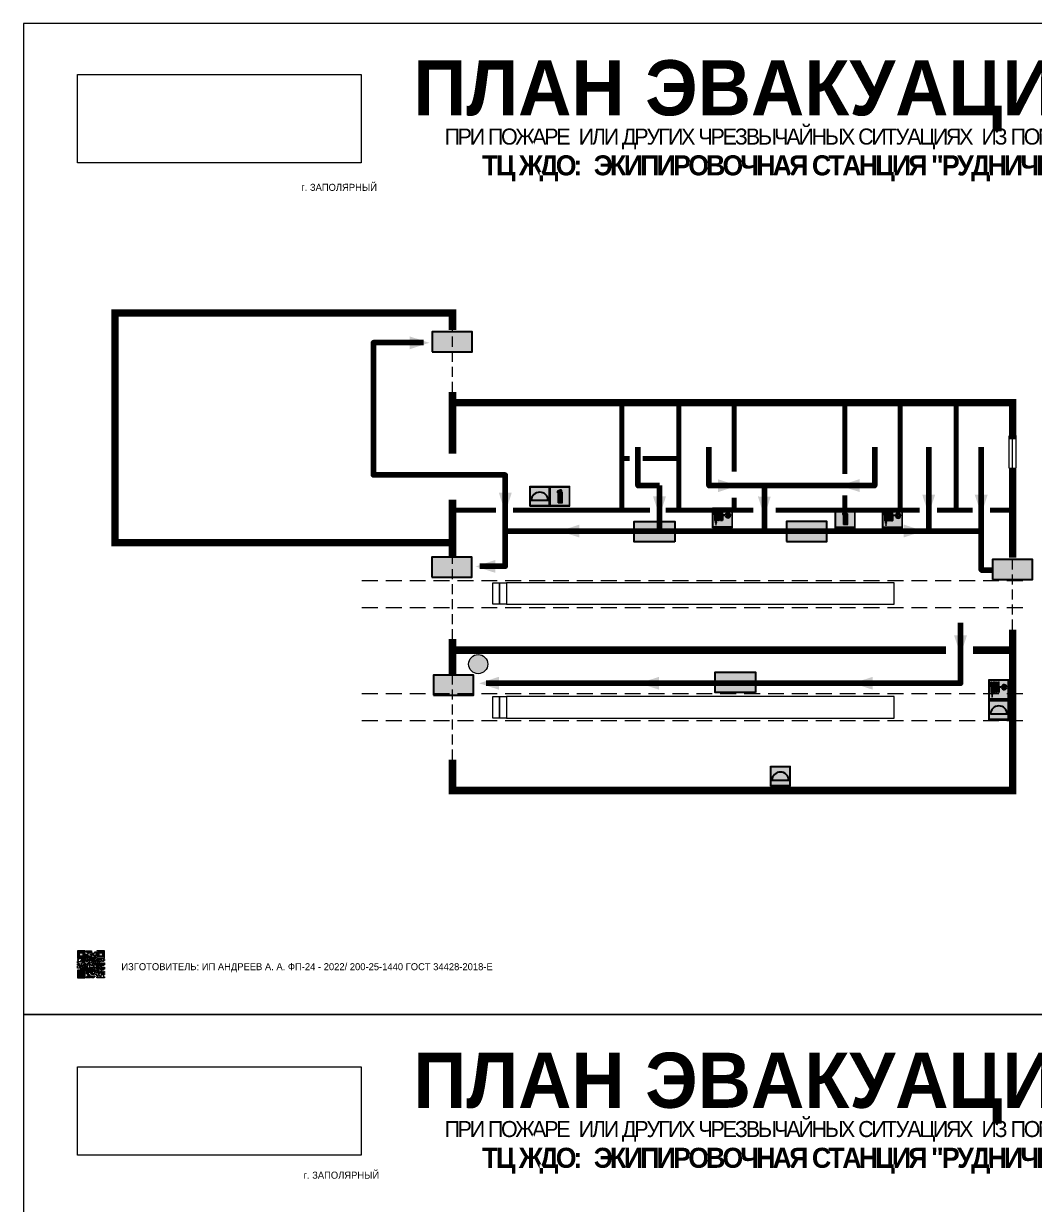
# Model space of a CAD drawing. Header units: millimetres. Extents: x 13114 to 67229, y 22859 to 38520.
# Drawn here: x 29816.3 to 30219.4, y 36269.4 to 36740.1 of the extents above; entities that cross this region are included whole.
import ezdxf

# ---------------------------------------------------------------- set-up
doc = ezdxf.new("R2010")
doc.units = ezdxf.units.MM
doc.linetypes.add('{ Wide Dash }', pattern=[12, 4, -2, 4, -2])
doc.linetypes.add('невидимая', pattern=[9.525, 6.35, -3.175])
doc.layers.add('План_Штампы', color=7, linetype='Continuous')
doc.styles.add('обычный', font='arial.ttf')
picture_1 = doc.add_image_def('image1.jpg', size_in_pixel=(337, 105))

# ---------------------------------------------------------------- blocks, each defined once
blk = doc.blocks.new('QR')
at = {"lineweight": 0}
h = blk.add_hatch(color=256, dxfattribs=at)
h.dxf.hatch_style = 1
h.paths.add_polyline_path([(9241.16, 2687.38), (9242.01, 2687.38), (9242.01, 2687.83), (9241.59, 2687.83), (9241.59, 2688.68), (9239.45, 2688.68), (9239.45, 2688.25), (9239.86, 2688.25), (9239.86, 2687.83), (9240.29, 2687.83), (9240.29, 2688.25), (9241.16, 2688.25), (9241.16, 2687.83), (9240.29, 2687.83), (9240.29, 2687.38), (9239.45, 2687.38), (9239.45, 2685.22), (9238.57, 2685.22), (9238.57, 2684.8), (9239.02, 2684.8), (9239.02, 2684.37), (9238.13, 2684.37), (9238.13, 2683.92), (9239.02, 2683.92), (9239.02, 2683.5), (9239.44, 2683.5), (9239.44, 2682.64), (9239.87, 2682.64), (9239.87, 2682.18), (9239.44, 2682.18), (9239.44, 2682.64), (9238.13, 2682.64), (9238.13, 2681.76), (9237.71, 2681.76), (9237.71, 2682.64), (9238.13, 2682.64), (9238.13, 2683.07), (9237.27, 2683.07), (9237.27, 2683.51), (9237.71, 2683.51), (9237.71, 2684.37), (9238.13, 2684.37), (9238.13, 2685.22), (9237.71, 2685.22), (9237.71, 2684.8), (9237.28, 2684.8), (9237.28, 2684.38), (9235.98, 2684.38), (9235.98, 2683.92), (9236.4, 2683.92), (9236.4, 2683.49), (9236.84, 2683.49), (9236.84, 2683.07), (9236.4, 2683.07), (9236.4, 2682.64), (9235.98, 2682.64), (9235.98, 2681.76), (9237.29, 2681.76), (9237.29, 2681.33), (9239.43, 2681.33), (9239.43, 2681.76), (9240.74, 2681.76), (9240.74, 2683.05), (9239.87, 2683.05), (9239.87, 2683.5), (9240.29, 2683.5), (9240.29, 2683.91), (9240.74, 2683.91), (9240.74, 2684.81), (9240.29, 2684.81), (9240.29, 2684.79), (9240.29, 2684.37), (9239.45, 2684.37), (9239.45, 2684.8), (9239.87, 2684.8), (9239.87, 2685.21), (9240.74, 2685.21), (9240.74, 2686.1), (9240.29, 2686.1), (9240.29, 2685.64), (9239.86, 2685.64), (9239.86, 2686.95), (9240.29, 2686.95), (9240.29, 2686.52), (9240.74, 2686.52), (9240.74, 2686.1), (9241.16, 2686.1), (9241.16, 2686.53), (9241.59, 2686.53), (9241.59, 2686.1), (9242.02, 2686.1), (9242.02, 2685.21), (9241.59, 2685.21), (9241.59, 2686.1), (9241.16, 2686.1), (9241.16, 2685.21), (9240.74, 2685.21), (9240.74, 2684.81), (9242.89, 2684.81), (9242.89, 2685.22), (9242.47, 2685.22), (9242.47, 2686.11), (9242.89, 2686.11), (9242.89, 2686.52), (9242.46, 2686.52), (9242.46, 2686.95), (9242.89, 2686.95), (9242.89, 2686.52), (9243.32, 2686.52), (9243.32, 2688.26), (9242.9, 2688.26), (9242.9, 2687.83), (9242.47, 2687.83), (9242.47, 2687.38), (9242.01, 2687.38), (9242.01, 2686.94), (9241.16, 2686.94)])
h.paths.add_polyline_path([(9239.02, 2682.18), (9239.02, 2681.76), (9238.54, 2681.76), (9238.54, 2682.18)], flags=16)
h.paths.add_polyline_path([(9237.27, 2682.65), (9237.27, 2682.19), (9236.83, 2682.19), (9236.83, 2682.65)], flags=16)
h = blk.add_hatch(color=256, dxfattribs=at)
h.dxf.hatch_style = 1
h.paths.add_polyline_path([(9238.15, 2687.83), (9236.83, 2687.83), (9236.83, 2686.52), (9238.15, 2686.52)], flags=0)
h.paths.add_polyline_path([(9239.01, 2685.65), (9239.01, 2688.68), (9235.98, 2688.68), (9235.98, 2685.65)])
h.paths.add_polyline_path([(9236.41, 2686.1), (9236.41, 2688.26), (9238.56, 2688.26), (9238.56, 2686.1)], flags=16)
h.paths.add_polyline_path([(9236.83, 2686.52), (9236.83, 2687.83), (9238.15, 2687.83), (9238.15, 2686.52)], flags=0)
h = blk.add_hatch(color=256, dxfattribs=at)
h.dxf.hatch_style = 1
h.paths.add_polyline_path([(9238.15, 2686.52), (9238.15, 2687.83), (9236.83, 2687.83), (9236.83, 2686.52)])
h.paths.add_polyline_path([(9245.91, 2686.52), (9245.91, 2687.83), (9244.59, 2687.83), (9244.59, 2686.52)], flags=0)
h.paths.add_polyline_path([(9246.77, 2685.65), (9246.77, 2688.68), (9243.74, 2688.68), (9243.74, 2685.65)])
h.paths.add_polyline_path([(9244.17, 2686.1), (9244.17, 2688.26), (9246.32, 2688.26), (9246.32, 2686.1)], flags=16)
h.paths.add_polyline_path([(9244.59, 2686.52), (9244.59, 2687.83), (9245.91, 2687.83), (9245.91, 2686.52)], flags=0)
h = blk.add_hatch(color=256, dxfattribs=at)
h.dxf.hatch_style = 1
h.paths.add_polyline_path([(9240.75, 2681.76), (9240.75, 2681.35), (9241.17, 2681.35), (9241.17, 2681.76)])
h.paths.add_polyline_path([(9241.6, 2682.18), (9241.17, 2682.18), (9241.17, 2681.76), (9241.6, 2681.76)])
h.paths.add_polyline_path([(9242.47, 2681.34), (9242.47, 2682.19), (9242.02, 2682.19), (9242.02, 2681.76), (9241.6, 2681.76), (9241.6, 2681.34)])
h.paths.add_polyline_path([(9239.87, 2678.3), (9239.44, 2678.3), (9239.44, 2677.89), (9241.17, 2677.89), (9241.17, 2678.3), (9240.28, 2678.3), (9240.28, 2678.73), (9239.87, 2678.73)])
h.paths.add_polyline_path([(9240.75, 2678.73), (9240.75, 2679.19), (9240.28, 2679.19), (9240.28, 2678.73)])
h.paths.add_polyline_path([(9241.6, 2678.73), (9241.17, 2678.73), (9241.17, 2678.3), (9241.6, 2678.3)])
h.paths.add_polyline_path([(9242.02, 2678.3), (9241.6, 2678.3), (9241.6, 2677.89), (9242.48, 2677.89), (9242.48, 2678.31), (9242.9, 2678.31), (9242.9, 2678.73), (9242.02, 2678.73)])
h.paths.add_polyline_path([(9246.36, 2684.37), (9246.36, 2684.79), (9245.93, 2684.79), (9245.93, 2684.37)])
h.paths.add_polyline_path([(9246.78, 2685.2), (9246.36, 2685.2), (9246.36, 2684.79), (9246.78, 2684.79)])
h.paths.add_polyline_path([(9245.91, 2687.83), (9244.59, 2687.83), (9244.59, 2686.52), (9245.91, 2686.52)])
h = blk.add_hatch(color=256, dxfattribs=at)
h.dxf.hatch_style = 1
h.paths.add_polyline_path([(9243.32, 2686.11), (9242.89, 2686.11), (9242.89, 2685.64), (9243.32, 2685.64)])
h.paths.add_polyline_path([(9239.02, 2683.07), (9239.02, 2683.5), (9238.56, 2683.5), (9238.56, 2683.07)])
h.paths.add_polyline_path([(9236.4, 2684.8), (9236.4, 2685.22), (9235.98, 2685.22), (9235.98, 2684.8)])
h.paths.add_polyline_path([(9236.4, 2683.07), (9236.4, 2683.49), (9235.98, 2683.49), (9235.98, 2683.07)])
h = blk.add_hatch(color=256, dxfattribs=at)
h.dxf.hatch_style = 1
h.paths.add_polyline_path([(9243.32, 2682.64), (9243.32, 2683.07), (9244.62, 2683.07), (9244.62, 2684.37), (9243.74, 2684.37), (9243.74, 2684.8), (9244.62, 2684.8), (9244.62, 2684.37), (9245.48, 2684.37), (9245.48, 2685.22), (9243.32, 2685.22), (9243.32, 2683.5), (9242.89, 2683.5), (9242.89, 2683.06), (9242.01, 2683.06), (9242.01, 2683.91), (9242.47, 2683.91), (9242.47, 2683.5), (9242.89, 2683.5), (9242.89, 2684.38), (9241.59, 2684.38), (9241.59, 2683.91), (9240.74, 2683.91), (9240.74, 2683.05), (9241.59, 2683.05), (9241.59, 2682.64), (9242.47, 2682.64), (9242.47, 2682.19), (9242.91, 2682.19), (9242.91, 2681.34), (9242.48, 2681.34), (9242.48, 2680.91), (9242.91, 2680.91), (9242.91, 2679.17), (9243.75, 2679.17), (9243.75, 2678.73), (9244.2, 2678.73), (9244.2, 2678.3), (9243.75, 2678.3), (9243.75, 2677.88), (9246.78, 2677.88), (9246.78, 2678.3), (9246.35, 2678.3), (9246.35, 2679.19), (9245.48, 2679.19), (9245.48, 2678.31), (9245.05, 2678.31), (9245.05, 2678.73), (9244.62, 2678.73), (9244.62, 2679.19), (9244.2, 2679.19), (9244.2, 2679.61), (9245.05, 2679.61), (9245.05, 2680.46), (9245.48, 2680.46), (9245.48, 2681.34), (9245.04, 2681.34), (9245.04, 2681.76), (9244.63, 2681.76), (9244.63, 2682.19), (9244.21, 2682.19), (9244.21, 2681.76), (9243.32, 2681.76), (9243.32, 2682.19), (9244.21, 2682.19), (9244.21, 2682.64)])
h.paths.add_polyline_path([(9243.75, 2683.49), (9243.75, 2683.92), (9244.21, 2683.92), (9244.21, 2683.49)], flags=16)
h.paths.add_polyline_path([(9243.32, 2681.34), (9244.63, 2681.34), (9244.63, 2680.04), (9243.32, 2680.04)], flags=16)
h.paths.add_polyline_path([(9243.76, 2680.89), (9244.18, 2680.89), (9244.18, 2680.48), (9243.76, 2680.48)], flags=0)
h = blk.add_hatch(color=256, dxfattribs=at)
h.dxf.hatch_style = 1
h.paths.add_polyline_path([(9246.36, 2683.07), (9246.78, 2683.07), (9246.78, 2683.92), (9246.36, 2683.92), (9246.36, 2683.49), (9245.92, 2683.49), (9245.92, 2683.92), (9245.06, 2683.92), (9245.06, 2683.49), (9245.48, 2683.49), (9245.48, 2683.07), (9244.62, 2683.07), (9244.62, 2682.65), (9245.05, 2682.65), (9245.05, 2682.18), (9245.48, 2682.18), (9245.48, 2682.65), (9246.36, 2682.65)])
h.paths.add_polyline_path([(9246.78, 2682.18), (9246.36, 2682.18), (9246.36, 2681.75), (9245.92, 2681.75), (9245.92, 2682.18), (9245.48, 2682.18), (9245.48, 2681.34), (9245.48, 2681.34), (9245.94, 2681.34), (9245.94, 2680.91), (9246.36, 2680.91), (9246.36, 2681.34), (9246.78, 2681.34)])
h = blk.add_hatch(color=256, dxfattribs=at)
h.dxf.hatch_style = 1
h.paths.add_polyline_path([(9235.98, 2680.9), (9235.98, 2677.86), (9239.02, 2677.86), (9239.02, 2680.9)])
h.paths.add_polyline_path([(9238.57, 2680.48), (9238.57, 2678.32), (9236.41, 2678.32), (9236.41, 2680.48)], flags=16)
h.paths.add_polyline_path([(9238.15, 2680.05), (9238.15, 2678.74), (9236.83, 2678.74), (9236.83, 2680.05)], flags=0)
h = blk.add_hatch(color=256, dxfattribs=at)
h.dxf.hatch_style = 1
h.paths.add_polyline_path([(9238.15, 2680.05), (9236.83, 2680.05), (9236.83, 2678.74), (9238.15, 2678.74)])
h = blk.add_hatch(color=256, dxfattribs=at)
h.dxf.hatch_style = 1
h.paths.add_polyline_path([(9242.02, 2680.46), (9242.48, 2680.46), (9242.48, 2680.91), (9241.58, 2680.91), (9241.58, 2681.35), (9241.17, 2681.35), (9241.17, 2680.91), (9240.75, 2680.91), (9240.75, 2681.33), (9239.43, 2681.33), (9239.43, 2680.46), (9239.86, 2680.46), (9239.86, 2680.92), (9240.3, 2680.92), (9240.3, 2680.46), (9239.86, 2680.46), (9239.86, 2680.04), (9239.44, 2680.04), (9239.44, 2679.62), (9239.86, 2679.62), (9239.86, 2679.19), (9240.29, 2679.19), (9240.29, 2680.03), (9241.18, 2680.03), (9241.18, 2680.47), (9241.6, 2680.47), (9241.6, 2680.03), (9241.18, 2680.03), (9241.18, 2679.61), (9241.6, 2679.61), (9241.6, 2679.19), (9242.47, 2679.19), (9242.47, 2679.6), (9242.02, 2679.6)])
h = blk.add_hatch(color=256, dxfattribs=at)
h.dxf.hatch_style = 1
h.paths.add_polyline_path([(9244.18, 2680.48), (9244.18, 2680.89), (9243.76, 2680.89), (9243.76, 2680.48)])
h = blk.add_hatch(color=256, dxfattribs=at)
h.dxf.hatch_style = 1
h.paths.add_polyline_path([(9245.93, 2680.04), (9245.93, 2680.46), (9245.48, 2680.46), (9245.48, 2679.62), (9246.35, 2679.62), (9246.35, 2680.04)])
h.paths.add_polyline_path([(9246.78, 2680.04), (9246.78, 2680.46), (9246.35, 2680.46), (9246.35, 2680.04)])
h.paths.add_polyline_path([(9246.78, 2679.18), (9246.78, 2679.62), (9246.35, 2679.62), (9246.35, 2679.18)])
for points in [[(9237.71, 2685.22), (9238.13, 2685.22), (9238.13, 2684.37), (9237.71, 2684.37), (9237.71, 2683.51), (9237.27, 2683.51), (9237.27, 2683.07), (9238.13, 2683.07), (9238.13, 2682.64), (9237.71, 2682.64), (9237.71, 2681.76), (9238.13, 2681.76), (9238.13, 2682.64), (9239.44, 2682.64), (9239.44, 2683.5), (9239.02, 2683.5), (9239.02, 2683.07), (9238.56, 2683.07), (9238.56, 2683.5), (9239.02, 2683.5), (9239.02, 2683.92), (9238.13, 2683.92), (9238.13, 2684.37), (9239.02, 2684.37), (9239.02, 2684.8), (9238.57, 2684.8), (9238.57, 2685.22), (9239.45, 2685.22), (9239.45, 2687.38), (9240.29, 2687.38), (9240.29, 2687.83), (9239.86, 2687.83), (9239.86, 2688.25), (9239.45, 2688.25), (9239.45, 2688.68), (9241.59, 2688.68), (9241.59, 2687.83), (9242.01, 2687.83), (9242.01, 2687.38), (9242.47, 2687.38), (9242.47, 2687.83), (9242.9, 2687.83), (9242.9, 2688.26), (9243.32, 2688.26), (9243.32, 2686.52), (9242.89, 2686.52), (9242.89, 2686.11), (9243.32, 2686.11), (9243.32, 2685.64), (9242.89, 2685.64), (9242.89, 2686.11), (9242.47, 2686.11), (9242.47, 2685.22), (9242.89, 2685.22), (9242.89, 2684.81), (9240.74, 2684.81), (9240.74, 2683.91), (9241.59, 2683.91), (9241.59, 2684.38), (9242.89, 2684.38), (9242.89, 2683.5), (9242.47, 2683.5), (9242.47, 2683.91), (9242.01, 2683.91), (9242.01, 2683.06), (9242.89, 2683.06), (9242.89, 2683.5), (9243.32, 2683.5), (9243.32, 2685.22), (9245.48, 2685.22), (9245.48, 2684.37), (9244.62, 2684.37), (9244.62, 2683.07), (9245.48, 2683.07), (9245.48, 2683.49), (9245.06, 2683.49), (9245.06, 2683.92), (9245.92, 2683.92), (9245.92, 2683.49), (9246.36, 2683.49), (9246.36, 2683.92), (9246.78, 2683.92), (9246.78, 2683.07), (9246.36, 2683.07), (9246.36, 2682.65), (9245.48, 2682.65), (9245.48, 2682.18), (9245.92, 2682.18), (9245.92, 2681.75), (9246.36, 2681.75), (9246.36, 2682.18), (9246.78, 2682.18), (9246.78, 2681.34), (9246.36, 2681.34), (9246.36, 2680.91), (9245.94, 2680.91), (9245.94, 2681.34), (9245.48, 2681.34), (9245.48, 2680.46), (9245.93, 2680.46), (9245.93, 2680.04), (9246.35, 2680.04), (9246.35, 2680.46), (9246.78, 2680.46), (9246.78, 2680.04), (9246.78, 2680.04), (9246.35, 2680.04), (9246.35, 2679.62), (9246.78, 2679.62), (9246.78, 2679.18), (9246.35, 2679.18), (9246.35, 2678.3), (9246.78, 2678.3), (9246.78, 2677.88), (9243.75, 2677.88), (9243.75, 2678.3), (9244.2, 2678.3), (9244.2, 2678.73), (9243.75, 2678.73), (9243.75, 2679.17), (9242.91, 2679.17), (9242.91, 2680.91), (9242.48, 2680.91), (9242.48, 2680.46), (9242.02, 2680.46), (9242.02, 2679.6), (9242.47, 2679.6), (9242.47, 2679.19), (9241.6, 2679.19), (9241.6, 2679.61), (9241.18, 2679.61), (9241.18, 2680.03), (9240.29, 2680.03), (9240.29, 2679.19), (9240.75, 2679.19), (9240.75, 2678.73), (9240.28, 2678.73), (9240.28, 2678.3), (9241.17, 2678.3), (9241.17, 2678.73), (9241.6, 2678.73), (9241.6, 2678.3), (9242.02, 2678.3), (9242.02, 2678.73), (9242.9, 2678.73), (9242.9, 2678.31), (9242.48, 2678.31), (9242.48, 2677.89), (9241.6, 2677.89), (9241.6, 2678.3), (9241.17, 2678.3), (9241.17, 2677.89), (9239.44, 2677.89), (9239.44, 2678.3), (9239.87, 2678.3), (9239.87, 2678.73), (9240.28, 2678.73), (9240.28, 2679.19), (9240.29, 2679.19), (9239.86, 2679.19), (9239.86, 2679.62), (9239.44, 2679.62), (9239.44, 2680.04), (9239.86, 2680.04), (9239.86, 2680.46), (9239.43, 2680.46), (9239.43, 2681.33), (9237.29, 2681.33), (9237.29, 2681.76), (9235.98, 2681.76), (9235.98, 2682.64), (9236.4, 2682.64), (9236.4, 2683.07), (9235.98, 2683.07), (9235.98, 2683.49), (9236.4, 2683.49), (9236.4, 2683.92), (9235.98, 2683.92), (9235.98, 2684.38), (9237.28, 2684.38), (9237.28, 2684.8), (9237.71, 2684.8), (9237.71, 2685.22), (9237.92, 2685.22)], [(9240.74, 2683.05), (9240.74, 2681.76), (9239.43, 2681.76), (9239.43, 2681.33), (9240.75, 2681.33), (9240.75, 2681.35), (9240.75, 2680.91), (9241.17, 2680.91), (9241.17, 2681.35), (9241.58, 2681.35), (9241.58, 2680.91), (9242.48, 2680.91), (9242.48, 2681.34), (9242.91, 2681.34), (9242.91, 2682.19), (9242.47, 2682.19), (9242.47, 2682.64), (9241.59, 2682.64), (9241.59, 2683.05), (9240.74, 2683.05)], [(9240.74, 2685.21), (9239.87, 2685.21), (9239.87, 2684.8), (9239.45, 2684.8), (9239.45, 2684.37), (9240.29, 2684.37), (9240.29, 2684.79), (9240.29, 2684.81), (9240.74, 2684.81), (9240.74, 2685.21), (9239.87, 2685.21)], [(9240.74, 2686.1), (9240.74, 2686.52), (9240.29, 2686.52), (9240.29, 2686.95), (9239.86, 2686.95), (9239.86, 2685.64), (9240.29, 2685.64), (9240.29, 2686.1), (9240.74, 2686.1), (9240.74, 2686.52)], [(9240.74, 2683.91), (9240.29, 2683.91), (9240.29, 2683.5), (9239.87, 2683.5), (9239.87, 2683.05), (9240.74, 2683.05), (9240.74, 2683.91)], [(9244.62, 2683.07), (9243.32, 2683.07), (9243.32, 2682.64), (9244.21, 2682.64), (9244.21, 2682.19), (9243.32, 2682.19), (9243.32, 2681.76), (9244.21, 2681.76), (9244.21, 2682.19), (9244.63, 2682.19), (9244.63, 2681.76), (9245.04, 2681.76), (9245.04, 2681.34), (9245.48, 2681.34)], [(9244.62, 2684.37), (9244.62, 2684.8), (9243.74, 2684.8), (9243.74, 2684.37), (9244.62, 2684.37)], [(9245.48, 2682.18), (9245.05, 2682.18), (9245.05, 2682.65), (9244.62, 2682.65), (9244.62, 2683.07)], [(9239.86, 2680.46), (9239.86, 2680.92), (9240.3, 2680.92), (9240.3, 2680.46), (9239.86, 2680.46)], [(9241.6, 2681.76), (9242.02, 2681.76), (9242.02, 2682.19), (9242.47, 2682.19), (9242.47, 2681.34), (9241.6, 2681.34), (9241.6, 2681.76)], [(9245.48, 2680.46), (9245.05, 2680.46), (9245.05, 2679.61), (9244.2, 2679.61), (9244.2, 2679.19), (9244.62, 2679.19), (9244.62, 2678.73), (9245.05, 2678.73), (9245.05, 2678.31), (9245.48, 2678.31), (9245.48, 2679.19), (9246.35, 2679.19), (9246.35, 2679.07)], [(9245.48, 2682.18), (9245.48, 2681.34)], [(9246.35, 2679.62), (9245.48, 2679.62), (9245.48, 2680.46)], [(9245.48, 2680.46), (9245.48, 2679.62), (9246.35, 2679.62), (9246.35, 2680.04), (9245.93, 2680.04), (9245.93, 2680.46), (9245.48, 2680.46), (9245.48, 2679.62)], [(9246.35, 2679.62), (9246.35, 2679.18)]]:
    blk.add_lwpolyline(points, dxfattribs=at)
for points in [[(9235.98, 2685.65), (9239.01, 2685.65), (9239.01, 2688.68), (9235.98, 2688.68)], [(9236.41, 2688.26), (9238.56, 2688.26), (9238.56, 2686.1), (9236.41, 2686.1)], [(9236.83, 2687.83), (9238.15, 2687.83), (9238.15, 2686.52), (9236.83, 2686.52)], [(9240.29, 2687.83), (9241.16, 2687.83), (9241.16, 2688.25), (9240.29, 2688.25)], [(9240.29, 2688.25), (9241.16, 2688.25), (9241.16, 2687.83), (9240.29, 2687.83)], [(9243.74, 2685.65), (9246.77, 2685.65), (9246.77, 2688.68), (9243.74, 2688.68)], [(9244.17, 2688.26), (9246.32, 2688.26), (9246.32, 2686.1), (9244.17, 2686.1)], [(9244.59, 2687.83), (9245.91, 2687.83), (9245.91, 2686.52), (9244.59, 2686.52)], [(9235.98, 2684.8), (9236.4, 2684.8), (9236.4, 2685.22), (9235.98, 2685.22)], [(9236.4, 2683.07), (9236.84, 2683.07), (9236.84, 2683.49), (9236.4, 2683.49)], [(9241.16, 2686.1), (9240.74, 2686.1), (9240.74, 2685.21), (9241.16, 2685.21)], [(9242.01, 2687.38), (9241.16, 2687.38), (9241.16, 2686.94), (9242.01, 2686.94)], [(9241.16, 2687.38), (9242.01, 2687.38), (9242.01, 2686.94), (9241.16, 2686.94)], [(9241.16, 2686.53), (9241.59, 2686.53), (9241.59, 2686.1), (9241.16, 2686.1)], [(9241.59, 2686.1), (9242.02, 2686.1), (9242.02, 2685.21), (9241.59, 2685.21)], [(9242.89, 2686.52), (9242.46, 2686.52), (9242.46, 2686.95), (9242.89, 2686.95)], [(9243.75, 2683.92), (9244.21, 2683.92), (9244.21, 2683.49), (9243.75, 2683.49)], [(9245.93, 2684.79), (9246.36, 2684.79), (9246.36, 2684.37), (9245.93, 2684.37)], [(9246.36, 2685.2), (9246.78, 2685.2), (9246.78, 2684.79), (9246.36, 2684.79)], [(9235.98, 2677.86), (9239.02, 2677.86), (9239.02, 2680.9), (9235.98, 2680.9)], [(9236.41, 2680.48), (9238.57, 2680.48), (9238.57, 2678.32), (9236.41, 2678.32)], [(9236.83, 2682.19), (9237.27, 2682.19), (9237.27, 2682.65), (9236.83, 2682.65)], [(9236.83, 2680.05), (9238.15, 2680.05), (9238.15, 2678.74), (9236.83, 2678.74)], [(9238.54, 2682.18), (9239.02, 2682.18), (9239.02, 2681.76), (9238.54, 2681.76)], [(9239.44, 2682.64), (9239.87, 2682.64), (9239.87, 2682.18), (9239.44, 2682.18)], [(9240.75, 2681.76), (9241.17, 2681.76), (9241.17, 2681.35), (9240.75, 2681.35)], [(9241.17, 2682.18), (9241.6, 2682.18), (9241.6, 2681.76), (9241.17, 2681.76)], [(9241.18, 2680.03), (9241.6, 2680.03), (9241.6, 2680.47), (9241.18, 2680.47)], [(9243.32, 2680.04), (9244.63, 2680.04), (9244.63, 2681.34), (9243.32, 2681.34)], [(9243.76, 2680.89), (9244.18, 2680.89), (9244.18, 2680.48), (9243.76, 2680.48)]]:
    blk.add_lwpolyline(points, close=True, dxfattribs=at)
blk = doc.blocks.new('A$C7B4425F7')
at = {"true_color": 0xffffff}
blk.add_hatch(color=7, dxfattribs=at).paths.add_polyline_path([(0, 0), (-16, 0), (-16, -8), (0, -8)])
h = blk.add_hatch(color=126)
h.paths.add_polyline_path([(-0.2, -0.2), (-15.8, -0.2), (-15.8, -7.8), (-0.2, -7.8)])
h.paths.add_polyline_path([(-11.76, -2.03), (-11.76, -3.66), (-11.17, -3.66, -0.568275), (-11.17, -6.18), (-12.58, -6.18), (-12.58, -2.03)], flags=16)
h.paths.add_polyline_path([(-13.33, -4.12, -0.495768), (-13.59, -6.18), (-15.03, -6.18), (-15.03, -2.03), (-13.59, -2.03, -0.487973)], flags=16)
h.paths.add_polyline_path([(-10.25, -2.03), (-9.48, -2.03), (-9.48, -6.18), (-10.25, -6.18)], flags=16)
h.paths.add_polyline_path([(-13.84, -3.69), (-14.24, -3.69), (-14.24, -3.03), (-13.9, -3.03, -0.692621)], flags=0)
h.paths.add_polyline_path([(-9.15, -2.03), (-8.4, -2.03), (-8.04, -3.07), (-7.68, -2.03), (-6.93, -2.03), (-7.64, -4.1), (-6.93, -6.18), (-7.68, -6.18), (-8.04, -5.14), (-8.4, -6.18), (-9.15, -6.18), (-8.44, -4.1)], flags=16)
h.paths.add_polyline_path([(-11.76, -4.46), (-11.42, -4.46, -0.692621), (-11.36, -5.12), (-11.76, -5.12)], flags=0)
h.paths.add_polyline_path([(-13.9, -5.2), (-14.24, -5.2), (-14.24, -4.55), (-13.84, -4.55, -0.708038)], flags=0)
edge = h.paths.add_edge_path(flags=16)
edge.add_ellipse((-5.51, -4.08), major_axis=(0, 2.05), ratio=0.586184, start_angle=0, end_angle=360)
edge = h.paths.add_edge_path(flags=0)
edge.add_ellipse((-5.51, -4.08), major_axis=(0, 1.14), ratio=0.454828, start_angle=0, end_angle=360)
h.paths.add_polyline_path([(-4.13, -4.96, 0.377264), (-3.48, -4.52, 0.0555), (-3.16, -2.03), (-1.66, -2.03), (-1.66, -4.96), (-0.96, -4.96), (-0.96, -7.01), (-1.75, -7.01), (-1.75, -6.18), (-3.3, -6.18), (-3.3, -7.02), (-4.13, -7.02)], flags=16)
h.paths.add_polyline_path([(-2.73, -2.91), (-2.28, -2.91), (-2.28, -4.96), (-3.05, -4.96, 0.079136)], flags=0)
at = {"color": 126}
blk.add_lwpolyline([(-16, -8), (0, -8), (0, 0), (-16, 0)], close=True, dxfattribs=at)
blk = doc.blocks.new('A$C32E8229D')
at = {"true_color": 0xffffff}
blk.add_hatch(color=7, dxfattribs=at).paths.add_polyline_path([(0, 0), (0, -8), (16, -8), (16, 0)])
h = blk.add_hatch(color=126)
h.paths.add_polyline_path([(0.2, -0.2), (15.8, -0.2), (15.8, -7.8), (0.2, -7.8)])
h.paths.add_polyline_path([(13.49, -2.05), (12.08, -2.05), (11.37, -2.63, 0.162397), (11.29, -2.84), (11.29, -3.63), (10.35, -3.63), (10.35, -4.05), (11.68, -4.05), (11.68, -3.48), (12.26, -4.28), (11.29, -5.1), (11.29, -6.78), (11.85, -6.78), (11.85, -5.44), (12.8, -4.64), (12.8, -5.94), (14.46, -5.94), (14.46, -5.39), (13.45, -5.39), (13.45, -3.97), (12.46, -2.59), (13.15, -2.59), (13.69, -3.34), (14.18, -3)], flags=16)
h.paths.add_polyline_path([(10.74, -1.82, 1), (11.8, -1.82, 1)], flags=16)
h.paths.add_polyline_path([(9.39, -3.59), (5.99, -3.59), (6.56, -3.03), (5.91, -3.03), (5.1, -3.83), (5.91, -4.64), (6.56, -4.64), (5.99, -4.09), (9.39, -4.09)], flags=16)
h.paths.add_polyline_path([(4.29, -1.08), (1.72, -1.08), (1.72, -6.6), (4.29, -6.6)], flags=16)
at = {"color": 126}
blk.add_lwpolyline([(16, -8), (0, -8), (0, 0), (16, 0)], close=True, dxfattribs=at)
blk = doc.blocks.new('A$C1E1F2D43')
at = {"true_color": 0xffffff}
blk.add_hatch(color=7, dxfattribs=at).paths.add_polyline_path([(8, 0), (0, 0), (0, -8), (8, -8)])
h = blk.add_hatch(color=242)
h.paths.add_polyline_path([(0.32, -0.32), (0.32, -7.68), (7.68, -7.68), (7.68, -0.32)])
h.paths.add_polyline_path([(7.35, -5.71), (0.65, -5.71, -1)], flags=16)
at = {"color": 242, "lineweight": 5}
for p, q in [((0, 0), (8, 0)), ((0, -8), (0, 0)), ((0, 0), (8, 0)), ((8, -8), (8, 0)), ((0, -8), (8, -8))]:
    blk.add_line(p, q, dxfattribs=at)
at = {"color": 242}
blk.add_line((7.35, -5.71), (0.65, -5.71), dxfattribs=at)
at = {"color": 242, "lineweight": 5}
blk.add_lwpolyline([(0.32, -0.32), (7.68, -0.32), (7.68, -7.68), (0.32, -7.68)], close=True, dxfattribs=at)
at = {"color": 242}
blk.add_arc((4, -5.71), 3.35, 0, 180, dxfattribs=at)
blk = doc.blocks.new('A$C3AD82952')
at = {"true_color": 0xf5f5ff}
h = blk.add_hatch(color=7, dxfattribs=at)
h.dxf.hatch_style = 1
h.paths.add_polyline_path([(8.21, 8.73, 0.414214), (7.89, 9.05), (7.22, 9.05), (7.22, 9.92), (7.59, 9.92, 1), (7.57, 10.36), (7.22, 10.36), (7.22, 10.6), (6.43, 10.6), (6.43, 10.36), (6.01, 10.36), (4.74, 9.59), (4.74, 8.69), (4.98, 8.73), (4.98, 9.26), (6.12, 9.91), (6.43, 9.91), (6.43, 9.05), (5.76, 9.05, 0.414214), (5.44, 8.73), (5.44, 2.2), (8.21, 2.2)], flags=0)
h.paths.add_polyline_path([(12.8, 12.8), (0, 12.8), (0, 0), (12.8, 0)])
h.paths.add_polyline_path([(0.51, 12.29), (12.29, 12.29), (12.29, 0.51), (0.51, 0.51)], flags=16)
h.paths.add_polyline_path([(4.74, 9.59), (6.01, 10.36), (6.43, 10.36), (6.43, 10.6), (7.22, 10.6), (7.22, 10.36), (7.59, 10.36, -0.94586), (7.59, 9.92), (7.22, 9.92), (7.22, 9.05), (7.89, 9.05, -0.414214), (8.21, 8.73), (8.21, 2.2), (5.44, 2.2), (5.44, 8.73, -0.414214), (5.76, 9.05), (6.43, 9.05), (6.43, 9.91), (6.12, 9.91), (4.98, 9.26), (4.98, 8.73), (4.74, 8.69)], flags=0)
h = blk.add_hatch(color=242)
h.dxf.hatch_style = 1
h.paths.add_polyline_path([(12.29, 12.29), (0.51, 12.29), (0.51, 0.51), (12.29, 0.51)])
h.paths.add_polyline_path([(4.74, 8.69), (4.74, 9.59), (6.01, 10.36), (6.43, 10.36), (6.43, 10.6), (7.22, 10.6), (7.22, 10.36), (7.59, 10.36, -0.94586), (7.59, 9.92), (7.22, 9.92), (7.22, 9.05), (7.89, 9.05, -0.414214), (8.21, 8.73), (8.21, 2.2), (5.44, 2.2), (5.44, 8.73, -0.414214), (5.76, 9.05), (6.43, 9.05), (6.43, 9.91), (6.12, 9.91), (4.98, 9.26), (4.98, 8.73)], flags=16)
h = blk.add_hatch(color=7, dxfattribs=at)
h.dxf.hatch_style = 1
h.paths.add_polyline_path([(8.21, 8.73, 0.414214), (7.89, 9.05), (7.22, 9.05), (7.22, 9.92), (7.59, 9.92, 1), (7.57, 10.36), (7.22, 10.36), (7.22, 10.6), (6.43, 10.6), (6.43, 10.36), (6.01, 10.36), (4.74, 9.59), (4.74, 8.69), (4.98, 8.73), (4.98, 9.26), (6.12, 9.91), (6.43, 9.91), (6.43, 9.05), (5.76, 9.05, 0.414214), (5.44, 8.73), (5.44, 2.2), (8.21, 2.2)])
at = {"color": 242, "lineweight": 5}
for p, q in [((0, 0), (0, 12.8)), ((0, 12.8), (12.8, 12.8)), ((6.01, 10.36), (4.74, 9.59)), ((4.74, 9.59), (4.74, 8.69)), ((4.74, 8.69), (4.98, 8.73)), ((4.98, 9.26), (6.12, 9.91)), ((4.98, 8.73), (4.98, 9.26)), ((5.44, 2.2), (5.44, 8.73)), ((5.76, 9.05), (6.43, 9.05)), ((6.01, 10.36), (6.43, 10.36)), ((6.12, 9.91), (6.43, 9.91)), ((7.22, 10.6), (6.43, 10.6)), ((6.43, 10.6), (6.43, 10.36)), ((6.43, 9.91), (6.43, 9.05)), ((7.22, 10.36), (7.22, 10.6)), ((7.59, 10.36), (7.22, 10.36)), ((7.22, 9.05), (7.22, 9.92)), ((7.59, 9.92), (7.22, 9.92)), ((7.89, 9.05), (7.22, 9.05)), ((8.21, 2.2), (8.21, 8.73)), ((12.8, 0), (12.8, 12.8)), ((0, 0), (12.8, 0)), ((5.44, 2.2), (8.21, 2.2))]:
    blk.add_line(p, q, dxfattribs=at)
blk.add_lwpolyline([(0.51, 12.29), (12.29, 12.29), (12.29, 0.51), (0.51, 0.51)], close=True, dxfattribs=at)
for centre, radius, start, end in [((5.76, 8.73), 0.32, 90, 180), ((7.58, 10.14), 0.223, 273.18746, 86.81254), ((7.89, 8.73), 0.32, 0, 90)]:
    blk.add_arc(centre, radius, start, end, dxfattribs=at)
blk = doc.blocks.new('A$C37112FD5')
at = {"true_color": 0xf5f5ff}
h = blk.add_hatch(color=7, dxfattribs=at)
h.dxf.hatch_style = 1
h.paths.add_polyline_path([(12.8, -7.4), (0, -7.4), (0, -20.2), (12.8, -20.2)])
h.paths.add_polyline_path([(12.29, -7.91), (12.29, -19.69), (0.51, -19.69), (0.51, -7.91)], flags=16)
h.paths.add_polyline_path([(4.98, -9.04, -0.42597), (5.17, -9.22), (5.17, -12.25), (5.17, -15.29, -0.432244), (4.98, -15.47), (4.83, -15.47, -0.42597), (4.64, -15.29), (4.64, -12.25), (4.64, -9.22, -0.432244), (4.83, -9.04)], flags=0)
h.paths.add_polyline_path([(4.28, -9.22), (4.28, -12.25), (4.28, -15.29, -0.432244), (4.09, -15.47), (3.94, -15.47, -0.42597), (3.75, -15.29), (3.75, -12.25), (3.75, -9.22, -0.432244), (3.94, -9.04), (4.09, -9.04, -0.42597)], flags=0)
h.paths.add_polyline_path([(5.72, -9.04), (5.87, -9.04, -0.42597), (6.06, -9.22), (6.06, -12.25), (6.06, -15.29, -0.432244), (5.87, -15.47), (5.72, -15.47, -0.42597), (5.53, -15.29), (5.53, -12.25), (5.53, -9.22, -0.432244)], flags=0)
h.paths.add_polyline_path([(6.42, -8.9), (6.5, -8.9, -0.42597), (6.69, -9.08), (6.69, -12.03), (8.21, -12.03, -15.824349), (8.21, -12.47), (6.69, -12.47), (6.69, -15.42, -0.432244), (6.5, -15.6), (6.42, -15.6)], flags=0)
h.paths.add_polyline_path([(3.39, -9.22), (3.39, -12.25), (3.39, -15.29, -0.432244), (3.2, -15.47), (3.05, -15.47, -0.42597), (2.85, -15.29), (2.85, -12.25), (2.85, -9.22, -0.432244), (3.05, -9.04), (3.2, -9.04, -0.42597)], flags=0)
h.paths.add_polyline_path([(2.5, -9.22), (2.5, -16.71), (1.96, -16.71), (1.96, -9.22, -0.432244), (2.15, -9.04), (2.31, -9.04, -0.42597)], flags=0)
h.paths.add_polyline_path([(1.61, -8.9), (1.61, -15.6), (1.57, -15.6, -0.42597), (1.37, -15.42), (1.37, -12.03), (1.37, -9.09, -0.432244), (1.57, -8.9)], flags=0)
h.paths.add_polyline_path([(9.76, -10.81), (9.76, -12.03), (8.49, -12.03, -0.336371)], flags=0)
h.paths.add_polyline_path([(8.49, -12.47), (9.76, -12.47), (9.76, -13.7, -0.336371)], flags=0)
h.paths.add_polyline_path([(10.11, -10.81, -0.336371), (11.38, -12.03), (10.11, -12.03)], flags=0)
h.paths.add_polyline_path([(10.11, -12.47), (11.38, -12.47, -0.336371), (10.11, -13.7)], flags=0)
h.paths.add_polyline_path([(2.5, -16.84), (2.5, -17.05), (1.97, -17.05), (1.97, -16.84)], flags=0)
h.paths.add_polyline_path([(2.5, -17.24, -0.033778), (2.24, -18.6, -0.033778), (1.97, -17.24)], flags=0)
h = blk.add_hatch(color=242)
h.dxf.hatch_style = 1
h.paths.add_polyline_path([(12.29, -7.91), (0.51, -7.91), (0.51, -19.69), (12.29, -19.69)])
h.paths.add_polyline_path([(6.42, -15.6), (6.42, -8.9), (6.5, -8.9, -0.42597), (6.69, -9.08), (6.69, -12.03), (8.21, -12.03, -15.824349), (8.21, -12.47), (6.69, -12.47), (6.69, -15.42, -0.432244), (6.5, -15.6)], flags=16)
h.paths.add_polyline_path([(5.87, -15.47), (5.72, -15.47, -0.42597), (5.53, -15.29), (5.53, -12.25), (5.53, -9.22, -0.432244), (5.72, -9.04), (5.87, -9.04, -0.42597), (6.06, -9.22), (6.06, -12.25), (6.06, -15.29, -0.432244)], flags=16)
h.paths.add_polyline_path([(4.98, -15.47), (4.83, -15.47, -0.42597), (4.64, -15.29), (4.64, -12.25), (4.64, -9.22, -0.432244), (4.83, -9.04), (4.98, -9.04, -0.42597), (5.17, -9.22), (5.17, -12.25), (5.17, -15.29, -0.432244)], flags=16)
h.paths.add_polyline_path([(4.09, -15.47), (3.94, -15.47, -0.42597), (3.75, -15.29), (3.75, -12.25), (3.75, -9.22, -0.432244), (3.94, -9.04), (4.09, -9.04, -0.42597), (4.28, -9.22), (4.28, -12.25), (4.28, -15.29, -0.432244)], flags=16)
h.paths.add_polyline_path([(3.2, -15.47), (3.05, -15.47, -0.42597), (2.85, -15.29), (2.85, -12.25), (2.85, -9.22, -0.432244), (3.05, -9.04), (3.2, -9.04, -0.42597), (3.39, -9.22), (3.39, -12.25), (3.39, -15.29, -0.432244)], flags=16)
h.paths.add_polyline_path([(2.5, -17.05), (1.97, -17.05), (1.97, -16.84), (2.5, -16.84)], flags=16)
h.paths.add_polyline_path([(2.5, -17.24, -0.033778), (2.24, -18.6, -0.033778), (1.97, -17.24)], flags=16)
h.paths.add_polyline_path([(2.5, -16.71), (1.96, -16.71), (1.96, -9.22, -0.432244), (2.15, -9.04), (2.31, -9.04, -0.42597), (2.5, -9.22)], flags=16)
h.paths.add_polyline_path([(1.61, -15.6), (1.57, -15.6, -0.42597), (1.37, -15.42), (1.37, -12.03), (1.37, -9.09, -0.432244), (1.57, -8.9), (1.61, -8.9)], flags=16)
h.paths.add_polyline_path([(8.49, -12.47), (9.76, -12.47), (9.76, -13.7, -0.336371)], flags=0)
h.paths.add_polyline_path([(10.11, -13.7), (10.11, -12.47), (11.38, -12.47, -0.336371)], flags=0)
h.paths.add_polyline_path([(8.49, -12.03, -0.336371), (9.76, -10.81), (9.76, -12.03)], flags=0)
h.paths.add_polyline_path([(10.11, -12.03), (10.11, -10.81, -0.336371), (11.38, -12.03)], flags=0)
h = blk.add_hatch(color=7, dxfattribs=at)
h.dxf.hatch_style = 1
h.paths.add_polyline_path([(1.61, -8.9), (1.57, -8.9, 0.432244), (1.37, -9.09), (1.37, -12.03), (1.37, -15.42, 0.42597), (1.57, -15.6), (1.61, -15.6)])
h.paths.add_polyline_path([(2.5, -9.22, 0.42597), (2.31, -9.04), (2.15, -9.04, 0.432244), (1.96, -9.22), (1.96, -16.71), (2.5, -16.71)])
h.paths.add_polyline_path([(2.5, -16.84), (1.97, -16.84), (1.97, -17.05), (2.5, -17.05)])
h.paths.add_polyline_path([(2.5, -17.24), (1.97, -17.24, 0.033778), (2.24, -18.6, 0.033778)])
h.paths.add_polyline_path([(3.39, -12.25), (3.39, -9.22, 0.42597), (3.2, -9.04), (3.05, -9.04, 0.432244), (2.85, -9.22), (2.85, -12.25), (2.85, -15.29, 0.42597), (3.05, -15.47), (3.2, -15.47, 0.432244), (3.39, -15.29)])
h.paths.add_polyline_path([(4.28, -12.25), (4.28, -9.22, 0.42597), (4.09, -9.04), (3.94, -9.04, 0.432244), (3.75, -9.22), (3.75, -12.25), (3.75, -15.29, 0.42597), (3.94, -15.47), (4.09, -15.47, 0.432244), (4.28, -15.29)])
h.paths.add_polyline_path([(5.17, -12.25), (5.17, -9.22, 0.42597), (4.98, -9.04), (4.83, -9.04, 0.432244), (4.64, -9.22), (4.64, -12.25), (4.64, -15.29, 0.42597), (4.83, -15.47), (4.98, -15.47, 0.432244), (5.17, -15.29)])
h.paths.add_polyline_path([(6.06, -12.25), (6.06, -9.22, 0.42597), (5.87, -9.04), (5.72, -9.04, 0.432244), (5.53, -9.22), (5.53, -12.25), (5.53, -15.29, 0.42597), (5.72, -15.47), (5.87, -15.47, 0.432244), (6.06, -15.29)])
h.paths.add_polyline_path([(6.69, -12.47), (8.21, -12.47, 15.824349), (8.21, -12.03), (6.69, -12.03), (6.69, -9.08, 0.42597), (6.5, -8.9), (6.42, -8.9), (6.42, -15.6), (6.5, -15.6, 0.432244), (6.69, -15.42)])
h.paths.add_polyline_path([(8.49, -12.47), (9.76, -12.47), (9.76, -13.7, -0.336371)], flags=16)
h.paths.add_polyline_path([(8.49, -12.03, -0.336371), (9.76, -10.81), (9.76, -12.03)], flags=16)
h.paths.add_polyline_path([(10.11, -12.47), (11.38, -12.47, -0.336371), (10.11, -13.7)], flags=16)
h.paths.add_polyline_path([(10.11, -12.03), (10.11, -10.81, -0.336371), (11.38, -12.03)], flags=16)
h = blk.add_hatch(color=242)
h.dxf.hatch_style = 1
h.paths.add_polyline_path([(9.76, -10.81, 0.336371), (8.49, -12.03), (9.76, -12.03)])
h.paths.add_polyline_path([(10.11, -10.81), (10.11, -12.03), (11.38, -12.03, 0.336371)])
h.paths.add_polyline_path([(11.38, -12.47), (10.11, -12.47), (10.11, -13.7, 0.336371)])
h.paths.add_polyline_path([(9.76, -12.47), (8.49, -12.47, 0.336371), (9.76, -13.7)])
at = {"color": 242, "lineweight": 5}
for p, q in [((0, -20.2), (0, -7.4)), ((0, -7.4), (12.8, -7.4)), ((12.8, -20.2), (12.8, -7.4)), ((1.37, -12.03), (1.37, -9.08)), ((1.37, -12.03), (1.37, -15.42)), ((1.57, -8.9), (1.61, -8.9)), ((1.61, -8.9), (1.61, -15.6)), ((1.96, -16.71), (1.96, -9.22)), ((2.15, -9.04), (2.31, -9.04)), ((2.5, -16.71), (2.5, -9.22)), ((2.85, -12.25), (2.85, -9.22)), ((2.85, -12.25), (2.85, -15.29)), ((3.05, -9.04), (3.2, -9.04)), ((3.39, -12.25), (3.39, -9.22)), ((3.39, -12.25), (3.39, -15.29)), ((3.75, -12.25), (3.75, -9.22)), ((3.75, -12.25), (3.75, -15.29)), ((3.94, -9.04), (4.09, -9.04)), ((4.28, -12.25), (4.28, -9.22)), ((4.28, -12.25), (4.28, -15.29)), ((4.64, -12.25), (4.64, -9.22)), ((4.64, -12.25), (4.64, -15.29)), ((4.83, -9.04), (4.98, -9.04)), ((5.17, -12.25), (5.17, -9.22)), ((5.17, -12.25), (5.17, -15.29)), ((5.53, -12.25), (5.53, -9.22)), ((5.53, -12.25), (5.53, -15.29)), ((5.72, -9.04), (5.87, -9.04)), ((6.06, -12.25), (6.06, -9.22)), ((6.06, -12.25), (6.06, -15.29)), ((6.42, -8.9), (6.42, -15.6)), ((6.5, -8.9), (6.42, -8.9)), ((6.69, -12.03), (6.69, -9.08)), ((8.21, -12.03), (6.69, -12.03)), ((8.21, -12.47), (6.69, -12.47)), ((6.69, -12.47), (6.69, -15.42)), ((9.76, -12.03), (8.49, -12.03)), ((9.76, -12.47), (8.49, -12.47)), ((9.76, -10.81), (9.76, -12.03)), ((9.76, -12.47), (9.76, -13.7)), ((10.11, -10.81), (10.11, -12.03)), ((11.38, -12.03), (10.11, -12.03)), ((11.38, -12.47), (10.11, -12.47)), ((10.11, -12.47), (10.11, -13.7)), ((0, -20.2), (12.8, -20.2)), ((1.57, -15.6), (1.61, -15.6)), ((1.96, -16.71), (2.5, -16.71)), ((1.97, -16.84), (2.5, -16.84)), ((1.97, -17.05), (1.97, -16.84)), ((2.5, -17.05), (1.97, -17.05)), ((1.97, -17.24), (2.5, -17.24)), ((2.5, -16.84), (2.5, -17.05)), ((3.05, -15.47), (3.2, -15.47)), ((3.94, -15.47), (4.09, -15.47)), ((4.83, -15.47), (4.98, -15.47)), ((5.72, -15.47), (5.87, -15.47)), ((6.42, -15.6), (6.5, -15.6))]:
    blk.add_line(p, q, dxfattribs=at)
blk.add_lwpolyline([(0.51, -7.91), (12.29, -7.91), (12.29, -19.69), (0.51, -19.69)], close=True, dxfattribs=at)
for centre, radius, start, end in [((1.56, -9.09), 0.182, 87.10267, 180.60715), ((2.15, -9.22), 0.182, 87.10267, 180.60715), ((2.32, -9.22), 0.182, 359.39285, 92.89733), ((3.04, -9.22), 0.182, 87.10267, 180.60715), ((3.21, -9.22), 0.182, 359.39285, 92.89733), ((3.93, -9.22), 0.182, 87.10267, 180.60715), ((4.1, -9.22), 0.182, 359.39285, 92.89733), ((4.82, -9.22), 0.182, 87.10267, 180.60715), ((4.99, -9.22), 0.182, 359.39285, 92.89733), ((5.71, -9.22), 0.182, 87.10267, 180.60715), ((5.88, -9.22), 0.182, 359.39285, 92.89733), ((6.51, -9.09), 0.182, 359.39285, 92.89733), ((9.93, -12.25), 1.74, 187.23185, 172.76815), ((9.93, -12.25), 1.46, 96.99266, 171.35851), ((9.93, -12.25), 1.46, 188.64149, 263.00734), ((9.93, -12.25), 1.46, 8.64149, 83.00734), ((9.93, -12.25), 1.46, 276.99266, 351.35851), ((1.56, -15.42), 0.182, 179.39285, 272.89733), ((12.17, -15.98), 10.27, 187.04098, 194.7793), ((-7.7, -15.98), 10.27, 345.2207, 352.95902), ((3.04, -15.29), 0.182, 179.39285, 272.89733), ((3.21, -15.29), 0.182, 267.10267, 0.60715), ((3.93, -15.29), 0.182, 179.39285, 272.89733), ((4.1, -15.29), 0.182, 267.10267, 0.60715), ((4.82, -15.29), 0.182, 179.39285, 272.89733), ((4.99, -15.29), 0.182, 267.10267, 0.60715), ((5.71, -15.29), 0.182, 179.39285, 272.89733), ((5.88, -15.29), 0.182, 267.10267, 0.60715), ((6.51, -15.42), 0.182, 267.10267, 0.60715)]:
    blk.add_arc(centre, radius, start, end, dxfattribs=at)
blk = doc.blocks.new('A$C7B8C2D5B')
at = {"lineweight": 0}
h = blk.add_hatch(color=5, dxfattribs=at)
h.dxf.hatch_style = 1
h.paths.add_polyline_path([(1.4, -3.02, 1), (-2.11, -3.02, 1)])
at = {"color": 5, "lineweight": 0}
blk.add_circle((-0.36, -3.02), 1.75, dxfattribs=at)

msp = doc.modelspace()

# ---------------------------------------------------------------- linework, layer by layer
at = {"color": 5, "lineweight": 0}
for points in [[(29816.34, 36345.09), (30416.34, 36345.09), (30416.34, 36740.09), (29816.34, 36740.09)], [(29816.34, 35950.09), (30416.34, 35950.09), (30416.34, 36345.09), (29816.34, 36345.09)]]:
    msp.add_lwpolyline(points, close=True, dxfattribs=at)
at = {"lineweight": 100}
for points, const_width in [([(29858.78, 36624.75), (29852.79, 36624.75), (29852.79, 36533.2), (29987.33, 36533.2), (29987.33, 36527.89), (29987.33, 36550.35)], 3), ([(29987.33, 36617.96), (29987.33, 36624.75), (29858.78, 36624.75)], 3), ([(29987.33, 36568.66), (29987.33, 36593.3)], 3), ([(29987.33, 36589.01), (30069.07, 36589.01)], 3), ([(30054.88, 36546.08), (30054.88, 36589.01)], 2), ([(30069.07, 36589.01), (30183.71, 36589.01)], 3), ([(30077.61, 36546.08), (30077.61, 36589.01)], 2), ([(30099.72, 36561.5), (30099.72, 36589.01)], 2), ([(30143.78, 36560.53), (30143.78, 36589.01)], 2), ([(30165.89, 36546.08), (30165.89, 36589.01)], 2), ([(30183.71, 36589.01), (30210.7, 36589.01), (30210.7, 36574.32)], 3), ([(30188.17, 36546.08), (30188.17, 36589.01)], 2), ([(30055.33, 36566.72), (30058, 36566.72)], 2), ([(30063.13, 36566.72), (30077.04, 36566.72)], 2), ([(30210.7, 36563.09), (30210.7, 36527.24)], 3), ([(30099.72, 36546.08), (30099.72, 36551.15)], 2), ([(30143.78, 36546.08), (30143.78, 36552.06)], 2), ([(29987.33, 36546.08), (30004.76, 36546.08)], 2), ([(30011.44, 36546.08), (30066.05, 36546.08)], 2), ([(30072.38, 36546.08), (30107.31, 36546.08)], 2), ([(30116.21, 36546.08), (30173.58, 36546.08)], 2), ([(30180.56, 36546.08), (30194.74, 36546.08)], 2), ([(30201.61, 36546.08), (30210.74, 36546.08)], 2), ([(30210.7, 36498.52), (30210.7, 36434.39), (29987.33, 36434.39), (29987.33, 36446.67)], 3), ([(29987.33, 36480.6), (29987.33, 36494.72)], 3), ([(29987.33, 36490.34), (30184.18, 36490.34)], 3), ([(30210.7, 36490.34), (30194.93, 36490.34)], 3)]:
    msp.add_lwpolyline(points, dxfattribs=dict(at, const_width=const_width))
at = {"linetype": '{ Wide Dash }', "lineweight": 0}
for points in [[(29987.33, 36593.3), (29987.33, 36625.36)], [(29987.33, 36446.67), (29987.33, 36527.89)], [(30210.7, 36498.52), (30210.7, 36530.58)]]:
    msp.add_lwpolyline(points, dxfattribs=at)
at = {"color": 126, "lineweight": 100, "true_color": 0x008754}
for points in [[(29992.57, 36560.21), (29955.85, 36560.21), (29955.85, 36612.94), (29975.83, 36612.94)], [(30061.25, 36571.19), (30061.25, 36555.91), (30069.9, 36555.91)], [(30111.73, 36537.82), (30111.73, 36555.91), (30089.57, 36555.91), (30089.57, 36571.19)], [(30111.73, 36555.91), (30155.73, 36555.91), (30155.73, 36571.19)], [(30177.27, 36537.82), (30177.27, 36571.19)], [(30198.17, 36537.82), (30198.17, 36571.19)], [(29992.57, 36560.21), (30008.38, 36560.21), (30008.38, 36523.8), (29998.29, 36523.8)], [(30069.9, 36537.82), (30069.9, 36555.91)], [(30008.38, 36537.82), (30198.17, 36537.82), (30198.17, 36522.25), (30202.52, 36522.25)], [(30170.18, 36477.11), (30189.92, 36477.11), (30189.92, 36501.21)], [(30000.71, 36477.11), (30170.18, 36477.11)]]:
    msp.add_lwpolyline(points, dxfattribs=at)
at = {"lineweight": 0}
for points in [[(30209.27, 36562.87), (30209.27, 36575.76)], [(30210.7, 36563.09), (30210.7, 36575.98)], [(30212.11, 36562.99), (30212.11, 36575.88)]]:
    msp.add_lwpolyline(points, dxfattribs=at)
at = {"linetype": 'невидимая', "lineweight": 0}
for points in [[(29951.23, 36518.14), (30216.44, 36518.14)], [(29951.23, 36507.38), (30216.44, 36507.38)], [(29951.23, 36473.07), (30216.44, 36473.07)], [(29951.23, 36462.31), (30216.44, 36462.31)]]:
    msp.add_lwpolyline(points, dxfattribs=at)
at = {"lineweight": 0}
for points in [[(30003.48, 36517.2), (30006.15, 36517.2), (30006.15, 36508.67), (30003.48, 36508.67)], [(30006.15, 36517.2), (30008.83, 36517.2), (30008.83, 36508.67), (30006.15, 36508.67)], [(30008.83, 36508.67), (30163.46, 36508.67), (30163.46, 36517.2), (30008.83, 36517.2)], [(30003.48, 36471.79), (30006.15, 36471.79), (30006.15, 36463.26), (30003.48, 36463.26)], [(30006.15, 36471.79), (30008.83, 36471.79), (30008.83, 36463.26), (30006.15, 36463.26)], [(30008.83, 36463.26), (30163.46, 36463.26), (30163.46, 36471.79), (30008.83, 36471.79)]]:
    msp.add_lwpolyline(points, close=True, dxfattribs=at)
at = {"layer": 'План_Штампы', "color": 126, "true_color": 0x008754}
for points in [[(29970.24, 36610.27), (29970.25, 36615.41), (29978.13, 36612.86)], [(30093.19, 36553.32), (30093.2, 36558.46), (30101.08, 36555.91)], [(30149.65, 36558.5), (30149.64, 36553.37), (30141.76, 36555.91)], [(30005.83, 36553.05), (30010.96, 36553.04), (30008.42, 36545.16)], [(30067.31, 36551.61), (30072.45, 36551.6), (30069.9, 36543.72)], [(30109.11, 36551.58), (30114.25, 36551.56), (30111.7, 36543.68)], [(30174.64, 36552.32), (30179.78, 36552.31), (30177.23, 36544.43)], [(30195.6, 36552.29), (30200.74, 36552.28), (30198.19, 36544.4)], [(30037.94, 36540.38), (30037.93, 36535.24), (30030.05, 36537.79)], [(30167.27, 36535.24), (30167.28, 36540.38), (30175.16, 36537.83)], [(30004.44, 36526.27), (30004.42, 36521.14), (29996.55, 36523.68)], [(30187.35, 36496.24), (30192.48, 36496.23), (30189.94, 36488.35)], [(30005.86, 36479.7), (30005.85, 36474.57), (29997.97, 36477.11)], [(30069.72, 36479.71), (30069.71, 36474.58), (30061.83, 36477.12)], [(30154.92, 36479.71), (30154.9, 36474.58), (30147.03, 36477.12)]]:
    msp.add_solid(points, dxfattribs=at)

# ---------------------------------------------------------------- block references
at = {"color": 1}
for p in [(30018.12, 36555.66), (30201.15, 36470.47), (30114.08, 36444.11)]:
    msp.add_blockref('A$C1E1F2D43', p, dxfattribs=at)
for name, p, xscale, yscale, zscale in [('A$C3AD82952', (30026.12, 36547.66), 0.625, 0.625, 0.625), ('A$C37112FD5', (30090.99, 36551.73), 0.6249984004534781, 0.6249984004534781, 0.6249984004534781), ('A$C3AD82952', (30139.9, 36538.98), 0.625, 0.625, 0.625), ('A$C37112FD5', (30158.8, 36551.6), 0.6249984004534781, 0.6249984004534781, 0.6249984004534781), ('A$C7B8C2D5B', (29998.39, 36491.33), 2.177419353276491, 2.177419353276491, 2.177419353276491), ('A$C37112FD5', (30201.15, 36483.24), 0.6249984004534781, 0.6249984004534781, 0.6249984004534781)]:
    msp.add_blockref(name, p, dxfattribs=dict(xscale=xscale, yscale=yscale, zscale=zscale))
at = {"color": 22, "lineweight": 100, "true_color": 0xbb1e10}
msp.add_blockref('QR', (20601.85, 33681.8), dxfattribs=at)
at = {"layer": 'План_Штампы'}
for p in [(29995.22, 36617.19), (29995.05, 36527.37), (30218.64, 36526.51), (29995.72, 36480.38)]:
    msp.add_blockref('A$C7B4425F7', p, dxfattribs=at)
at = {"layer": 'План_Штампы', "color": 126, "true_color": 0x008754, "xscale": 1.012510887696, "yscale": 1.012510887696, "zscale": 1.012510887696, "rotation": 359.9978653237145}
for p in [(30059.79, 36541.57), (30092.02, 36481.49)]:
    msp.add_blockref('A$C32E8229D', p, dxfattribs=at)
at = {"layer": 'План_Штампы', "color": 126, "true_color": 0x008754, "xscale": -1}
msp.add_blockref('A$C32E8229D', (30136.56, 36541.67), dxfattribs=at)

# ---------------------------------------------------------------- texts
at = {"lineweight": 0, "style": 'обычный'}
for s, insert, char_height, width, attachment_point in [('{\\fProxima Nova Rg|b1|i0|c204|p2;ПЛАН ЭВАКУАЦИИ}', (29971.73, 36725.51), 22, 493.8901, 1), ('\\pi-8.4,l8.4,t8.4;{\\fProxima Nova Rg|b0|i0|c204|p2;г. ЗАПОЛЯРНЫЙ\\H1.6404x; }', (29942.14, 36674.81), 2.8, 126.6484, 5), ('\\pi-8.4,l8.4,t8.4;{\\fProxima Nova Rg|b0|i0|c204|p2;ИЗГОТОВИТЕЛЬ: ИП АНДРЕЕВ А. А.\\fProxima Nova Rg|b0|i0|c0|p2; \\fProxima Nova Rg|b0|i0|c204|p2;ФП-24 - 2022/ 200-25-1440 ГОСТ 34428-2018-Е\\H1.2266x; }', (29929.35, 36363.73), 2.8, 191.3484, 5), ('{\\fProxima Nova Rg|b1|i0|c204|p2;ПЛАН ЭВАКУАЦИИ}', (29971.73, 36329.87), 22, 493.8901, 1), ('\\pi-8.4,l8.4,t8.4;{\\fProxima Nova Rg|b0|i0|c204|p2;г. ЗАПОЛЯРНЫЙ\\H1.6404x; }', (29943.04, 36281.01), 2.8, 126.6484, 5)]:
    msp.add_mtext(s, dxfattribs=dict(at, insert=insert, char_height=char_height, width=width, attachment_point=attachment_point))
at = {"color": 0, "lineweight": 0, "char_height": 8, "width": 449.2158, "attachment_point": 5, "style": 'обычный'}
for insert in [(30121.61, 36698.44), (30121.61, 36302.8)]:
    msp.add_mtext('{\\fArial Black|b1|i0|c204|p34;\\H2x;\\T0.85;  \\fArial Narrow|b0|i0|c204|p34;\\H0.8x;\\W0.9;\\P\\fProxima Nova Rg|b0|i0|c204|p2;\\H0.5x;\\W1;\\C256;ПРИ ПОЖАРЕ  ИЛИ ДРУГИХ ЧРЕЗВЫЧАЙНЫХ СИТУАЦИЯХ  ИЗ ПОМЕЩЕНИЙ \\fProxima Nova Rg|b1|i0|c204|p2;\\H1.25x;\\PТЦ ЖДО:  ЭКИПИРОВОЧНАЯ СТАНЦИЯ "РУДНИЧНАЯ"}', dxfattribs=dict(at, insert=insert))

# ---------------------------------------------------------------- pictures from other files: only their frames are drawn
at = {"color": 7, "lineweight": 0, "true_color": 0xf5f5ff}
image = msp.add_image(picture_1, insert=(29837.83, 36684.61), size_in_units=(113.11, 35.24), dxfattribs=at)
image.dxf.flags = 7
image = msp.add_image(picture_1, insert=(29837.83, 36288.97), size_in_units=(113.11, 35.24), dxfattribs=at)
image.dxf.flags = 7

doc.saveas('drawing.dxf')
